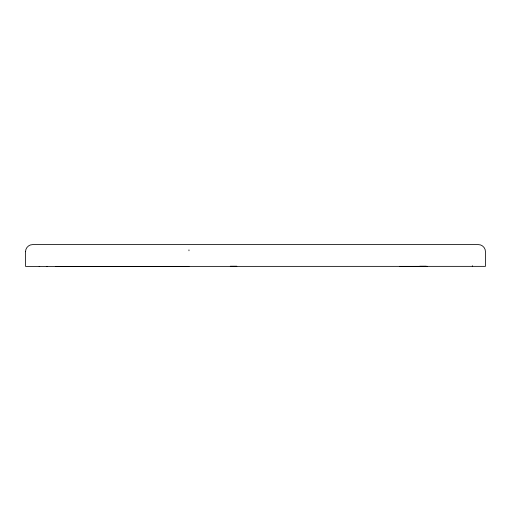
<?xml version="1.0" encoding="UTF-8"?>
<svg xmlns="http://www.w3.org/2000/svg" width="511" height="511" viewBox="0 0 511 511"><rect width="100%" height="100%" fill="white"/><g stroke="black" fill="none" stroke-linecap="round" stroke-linejoin="round"><path stroke-width="0.77" d="M472.343 266.397L472.343 265.701M188.968 250.76L188.974 249.853M427.675 266.359L409.087 266.391A149.238 1.776 0 0 1 403.926 266.391L399.442 266.397M230.301 266.225L236.842 266.225M419.735 266.237L426.27 266.237M39.168 266.397L39.705 266.397M46.808 266.397L47.338 266.397M55.514 266.384L188.968 266.397M25.55 251.687L25.55 266.397L485.45 266.359L485.45 251.687C485.533 247.892 482.141 244.514 478.347 244.603L32.634 244.603C28.846 244.526 25.473 247.899 25.55 251.687"/></g></svg>
